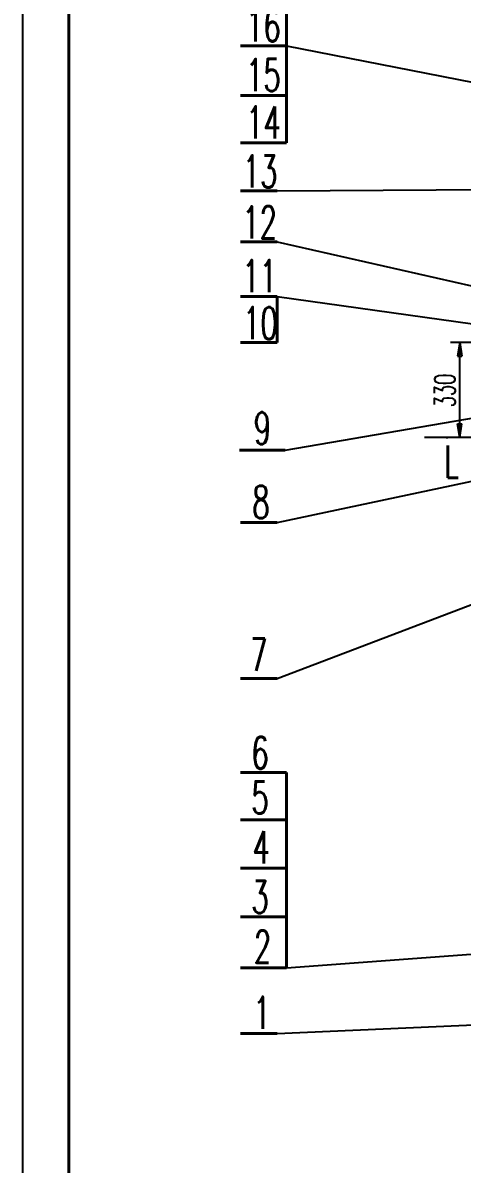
# Model space of a CAD drawing. Extents: x 1471 to 2065, y -218 to 623.
# Drawn here: x 1470.6 to 1566.2, y 249.5 to 497.8 of the extents above; entities that cross this region are included whole.
import ezdxf

# ---------------------------------------------------------------- set-up
doc = ezdxf.new("R2010")
doc.units = 0
doc.header["$LTSCALE"] = 10
doc.header["$MEASUREMENT"] = 0
doc.linetypes.add('CENTER', pattern=[2, 1.25, -0.25, 0.25, -0.25])
doc.layers.get('0').update_dxf_attribs({"linetype": 'CONTINUOUS', "lineweight": 25})
doc.layers.add('1', color=1, linetype='CONTINUOUS', lineweight=40)
doc.layers.add('2', color=3, linetype='CENTER', lineweight=25)
doc.styles.get("Standard").update_dxf_attribs({"font": 'txt.shx', "width": 0.7, "bigfont": 'hztxt.shx'})

msp = doc.modelspace()

# ---------------------------------------------------------------- linework, layer by layer
for p, q in [((1470.56088, -218.30934), (1470.56088, 622.69066)), ((1527.94747, 492.81063), (1632.49634, 472.37236)), ((1525.94747, 461.25878), (1593.5451, 461.65886)), ((1525.94747, 450.14206), (1586.19311, 436.49236)), ((1525.94747, 438.28461), (1583.37139, 430.20139)), ((1582.26419, 428.26067), (1563.67566, 428.26067)), ((1565.67566, 428.26067), (1565.18247, 425.30149)), ((1565.67566, 407.59401), (1565.67566, 428.26067)), ((1565.67566, 428.26067), (1566.16886, 425.30149)), ((1565.18247, 425.30149), (1566.16886, 425.30149)), ((1527.70892, 404.86308), (1639.07557, 423.97746)), ((1565.18247, 410.55319), (1566.16886, 410.55319)), ((1565.67566, 407.59401), (1565.18247, 410.55319)), ((1565.67566, 407.59401), (1566.16886, 410.55319)), ((1575.33086, 407.59401), (1563.67566, 407.59401)), ((1525.94747, 389.12419), (1586.17216, 401.8825)), ((1525.94747, 355.11727), (1581.40221, 376.27594)), ((1527.94747, 292.20027), (1633.64999, 300.04417)), ((1525.94747, 277.87477), (1638.10763, 282.87247))]:
    msp.add_line(p, q)
at = {"layer": '1'}
for p, q in [((1480.56088, -208.30934), (1480.56088, 597.69066)), ((1527.94747, 503.93566), (1527.94747, 471.71156)), ((1517.94747, 492.81063), (1527.94747, 492.81063)), ((1517.94747, 482.04448), (1527.94747, 482.04448)), ((1517.94747, 471.71156), (1527.94747, 471.71156)), ((1517.94747, 461.25878), (1525.94747, 461.25878)), ((1517.94747, 450.14206), (1525.94747, 450.14206)), ((1517.94747, 438.28461), (1525.94747, 438.28461)), ((1525.94747, 438.28461), (1525.94747, 428.28461)), ((1517.94747, 428.28461), (1525.94747, 428.28461)), ((1517.70892, 404.86308), (1527.70892, 404.86308)), ((1517.94747, 389.12419), (1525.94747, 389.12419)), ((1517.94747, 355.11727), (1525.94747, 355.11727)), ((1517.94747, 334.66551), (1527.94747, 334.66551)), ((1527.94747, 334.66551), (1527.94747, 292.20027)), ((1517.94747, 324.3873), (1527.94747, 324.3873)), ((1517.94747, 313.83861), (1527.94747, 313.83861)), ((1517.94747, 303.28992), (1527.94747, 303.28992)), ((1517.94747, 292.20027), (1527.94747, 292.20027)), ((1517.94747, 277.87477), (1525.94747, 277.87477))]:
    msp.add_line(p, q, dxfattribs=at)
at = {"layer": '2'}
for p, q in [((1584.54554, 407.59401), (1558.01255, 407.59401)), ((1562.70736, 407.59401), (1563.11744, 407.59401))]:
    msp.add_line(p, q, dxfattribs=at)

# ---------------------------------------------------------------- texts
at = {"width": 0.63}
msp.add_text('330', height=4.5, rotation=90, dxfattribs=at).set_placement((1564.67566, 414.17734))
at = {"layer": '1', "width": 0.63}
for s, p in [('16', (1519.15777, 493.73372)), ('15', (1519.15777, 482.96756)), ('14', (1519.15777, 472.63465)), ('13', (1518.4358, 461.97341)), ('12', (1518.33131, 450.90269)), ('11', (1518.33131, 439.22609)), ('10', (1518.5032, 428.9566)), ('9', (1520.82089, 406.10787)), ('L', (1562.29728, 398.84808)), ('8', (1520.50969, 390.05703)), ('7', (1520.04871, 356.8448)), ('6', (1520.31919, 335.47694)), ('5', (1520.31919, 325.73969)), ('4', (1520.58967, 314.92052)), ('3', (1520.31919, 304.10135)), ('2', (1520.86015, 293.28218)), ('1', (1520.69747, 278.87477))]:
    msp.add_text(s, height=7, dxfattribs=at).set_placement(p)

doc.saveas('drawing.dxf')
